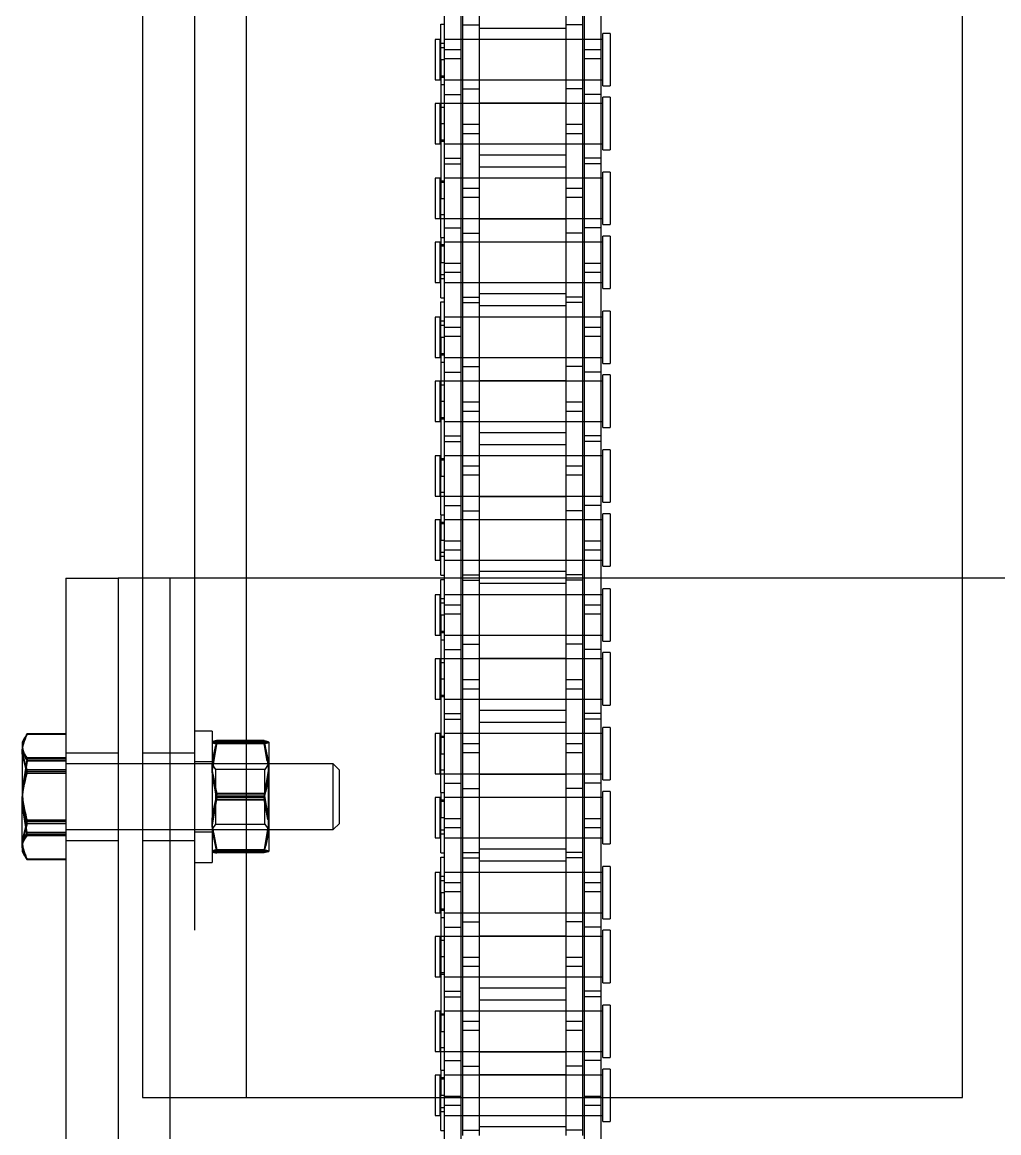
# Model space of a CAD drawing. Header units: metres. Extents: x 0 to 63075, y 0 to 44550.
# Drawn here: x 14089.6 to 14178.9, y 28737.1 to 28838.7 of the extents above; entities that cross this region are included whole.
import ezdxf

# ---------------------------------------------------------------- set-up
doc = ezdxf.new("R2010")
doc.units = ezdxf.units.M
doc.header["$LTSCALE"] = 75
doc.linetypes.add('HIDDEN2', pattern=[4.7625, 3.175, -1.5875])
for name, color, linetype in [('SDM', 7, 'Continuous'), ('SL4', 4, 'Continuous'), ('ST1', 7, 'HIDDEN2')]:
    doc.layers.add(name, color=color, linetype=linetype)

# ---------------------------------------------------------------- blocks, each defined once
blk = doc.blocks.new('A$Ca53c419a')
at = {"layer": 'SL4'}
for p, q in [((2361.48, 502.76), (2361.48, 506.32)), ((2361.49, 502.76), (2361.49, 506.32)), ((2361.52, 502.76), (2361.52, 506.32)), ((2361.85, 506.54), (2361.72, 506.47)), ((2362.24, 506.76), (2361.85, 506.54)), ((2362.59, 506.76), (2362.24, 506.76)), ((2362.59, 506.76), (2366.52, 506.76)), ((2363.67, 506.32), (2366.52, 506.76)), ((2363.67, 502.76), (2363.67, 506.32)), ((2371.17, 506.76), (2366.52, 506.76)), ((2369.38, 506.32), (2371.17, 506.76)), ((2369.38, 502.76), (2369.38, 506.32)), ((2372.24, 506.76), (2371.17, 506.76)), ((2372.62, 506.54), (2372.24, 506.76)), ((2372.95, 506.32), (2372.61, 506.49)), ((2372.95, 502.76), (2372.95, 506.32)), ((2372.99, 502.76), (2372.99, 506.32)), ((2372.99, 502.76), (2372.99, 506.32)), ((2387.24, 502.76), (2287.24, 502.76)), ((2387.24, 502.76), (2387.24, 498)), ((2387.24, 498), (2287.24, 498)), ((2364.24, 498), (2364.24, 495.77)), ((2370.24, 495.77), (2370.24, 498)), ((2387.24, 495.77), (2387.24, 498)), ((3664.71, 495.77), (2339.74, 495.77)), ((2339.74, 495.77), (2339.74, 486.24)), ((2334.74, 493.24), (2339.74, 493.24)), ((2339.74, 486.24), (3664.71, 486.24)), ((2339.74, 486.24), (2339.74, 420.77)), ((2336.7, 468.49), (2336.7, 468.16)), ((2336.7, 468.49), (2339.74, 468.49)), ((2338.08, 469), (2338.08, 468.53)), ((2339.74, 469), (2338.08, 469)), ((2338.08, 468.53), (2339.74, 468.53)), ((2338.45, 468.53), (2338.45, 468.49)), ((2339, 468.16), (2334.74, 468.16)), ((2339, 466.64), (2339, 468.16)), ((2339.74, 468.16), (2339, 468.16)), ((2339, 466.64), (2334.74, 466.64)), ((2339.74, 466.49), (2336.25, 466.49)), ((2338.08, 466.64), (2338.08, 466.49)), ((2339.74, 466.64), (2339, 466.64)), ((2339.74, 464.97), (2336.25, 464.97)), ((2337.04, 457.04), (2337.04, 464.97)), ((2339.74, 457.04), (2336.25, 457.04)), ((2339, 455.36), (2334.74, 455.36)), ((2339.74, 455.52), (2336.25, 455.52)), ((2338.08, 455.52), (2338.08, 455.36)), ((2339, 453.84), (2339, 455.36)), ((2339.74, 455.36), (2339, 455.36)), ((2339, 453.84), (2334.74, 453.84)), ((2337.53, 453.66), (2337.53, 453)), ((2337.53, 453.66), (2339.74, 453.66)), ((2338.08, 453.84), (2338.08, 453.66)), ((2339.74, 453.84), (2339, 453.84)), ((2339.74, 453), (2337.53, 453)), ((2339.74, 420.77), (3664.71, 420.77)), ((2387.24, 281.24), (2387.24, 420.77))]:
    blk.add_line(p, q, dxfattribs=at)
for points, knots in [([(2361.52, 506.32), (2361.6, 506.37), (2361.95, 506.63), (2362.31, 506.71), (2362.59, 506.76)], [0, 0, 0, 0, 0.211001, 1, 1, 1, 1]), ([(2362.59, 506.76), (2362.68, 506.76), (2363.04, 506.74), (2363.39, 506.5), (2363.67, 506.32)], [0, 0, 0, 0, 0.231849, 1, 1, 1, 1]), ([(2366.52, 506.76), (2366.59, 506.76), (2367.56, 506.76), (2368.5, 506.53), (2369.38, 506.32)], [0, 0, 0, 0, 0.070201, 1, 1, 1, 1]), ([(2371.17, 506.76), (2371.21, 506.76), (2371.81, 506.76), (2372.4, 506.53), (2372.95, 506.32)], [0, 0, 0, 0, 0.070201, 1, 1, 1, 1])]:
    blk.add_open_spline(points, degree=3, knots=knots, dxfattribs=at)
at = {"layer": 'ST1'}
for p, q in [((2361.51, 502.76), (2361.51, 506.32)), ((2361.72, 506.47), (2361.7, 506.45)), ((2361.82, 506.5), (2362.64, 506.76)), ((2364.76, 506.32), (2363.12, 506.76)), ((2364.81, 506.32), (2363.15, 506.76)), ((2364.97, 506.32), (2363.24, 506.76)), ((2365.09, 506.32), (2363.31, 506.76)), ((2363.77, 506.32), (2366.64, 506.76)), ((2363.77, 502.76), (2363.77, 506.32)), ((2363.92, 506.32), (2366.79, 506.76)), ((2363.92, 502.76), (2363.92, 506.32)), ((2363.96, 506.32), (2366.84, 506.76)), ((2363.96, 502.76), (2363.96, 506.32)), ((2364.76, 502.76), (2364.76, 506.32)), ((2364.81, 502.76), (2364.81, 506.32)), ((2364.97, 502.76), (2364.97, 506.32)), ((2365.09, 502.76), (2365.09, 506.32)), ((2370.51, 506.32), (2367.63, 506.76)), ((2370.56, 506.32), (2367.68, 506.76)), ((2370.7, 506.32), (2367.84, 506.76)), ((2370.81, 506.32), (2367.95, 506.76)), ((2369.51, 506.32), (2371.24, 506.76)), ((2369.51, 502.76), (2369.51, 506.32)), ((2369.67, 506.32), (2371.33, 506.76)), ((2369.67, 502.76), (2369.67, 506.32)), ((2369.72, 506.32), (2371.36, 506.76)), ((2369.72, 502.76), (2369.72, 506.32)), ((2370.51, 502.76), (2370.51, 506.32)), ((2370.56, 502.76), (2370.56, 506.32)), ((2370.7, 502.76), (2370.7, 506.32)), ((2370.81, 502.76), (2370.81, 506.32)), ((2372.75, 506.47), (2372.62, 506.54)), ((2372.99, 506.32), (2372.73, 506.43)), ((2372.78, 506.45), (2372.75, 506.47)), ((2372.97, 502.76), (2372.97, 506.32)), ((2363.24, 502.76), (2363.24, 498)), ((2364.24, 502.76), (2364.24, 498)), ((2370.24, 498), (2370.24, 502.76)), ((2371.24, 498), (2371.24, 502.76)), ((2363.24, 495.77), (2363.24, 491)), ((2364.24, 495.77), (2364.24, 478.32)), ((2370.24, 478.32), (2370.24, 495.77)), ((2371.24, 491), (2371.24, 495.77)), ((2387.24, 493.24), (2387.24, 495.77)), ((2287.24, 493.24), (2387.24, 493.24)), ((2339.74, 493.24), (2387.24, 493.24)), ((2387.24, 420.77), (2387.24, 493.24)), ((3664.71, 491), (2339.74, 491)), ((2361.24, 491), (2361.24, 489.4)), ((2364.04, 491), (2364.04, 489.4)), ((2370.44, 489.4), (2370.44, 491)), ((2373.24, 489.4), (2373.24, 491)), ((2373.24, 489.4), (2361.24, 489.4)), ((2362.1, 488.96), (2364.52, 489.4)), ((2362.1, 484.65), (2362.1, 488.96)), ((2362.12, 488.96), (2363.73, 489.25)), ((2362.12, 484.65), (2362.12, 488.96)), ((2362.2, 484.65), (2362.2, 488.96)), ((2362.21, 484.65), (2362.21, 488.96)), ((2362.24, 489.4), (2362.24, 489.4)), ((2362.27, 488.96), (2364.79, 489.4)), ((2362.27, 484.65), (2362.27, 488.96)), ((2362.27, 484.65), (2362.27, 488.96)), ((2363.97, 489.26), (2362.36, 488.96)), ((2362.36, 484.65), (2362.36, 488.96)), ((2362.39, 484.65), (2362.39, 488.96)), ((2364.24, 489.4), (2364.74, 489.05)), ((2367.16, 488.96), (2364.68, 489.4)), ((2364.74, 489.05), (2369.74, 489.05)), ((2364.74, 489.05), (2364.74, 484.58)), ((2367.3, 488.96), (2364.78, 489.4)), ((2367.53, 488.96), (2364.96, 489.4)), ((2365.15, 489.32), (2367, 488.96)), ((2367.48, 488.96), (2365.41, 489.32)), ((2366.94, 488.96), (2369.51, 489.4)), ((2366.94, 484.65), (2366.94, 488.96)), ((2367, 488.96), (2369.06, 489.32)), ((2367, 484.65), (2367, 488.96)), ((2367.16, 484.65), (2367.16, 488.96)), ((2367.18, 484.65), (2367.18, 488.96)), ((2367.3, 484.65), (2367.3, 488.96)), ((2367.31, 488.96), (2369.79, 489.4)), ((2367.31, 484.65), (2367.31, 488.96)), ((2369.33, 489.32), (2367.48, 488.96)), ((2367.48, 484.65), (2367.48, 488.96)), ((2367.53, 484.65), (2367.53, 488.96)), ((2372.2, 488.96), (2369.68, 489.4)), ((2369.74, 489.05), (2370.24, 489.4)), ((2369.74, 484.58), (2369.74, 489.05)), ((2372.27, 488.96), (2369.78, 489.4)), ((2372.38, 488.96), (2369.96, 489.4)), ((2370.51, 489.26), (2372.11, 488.96)), ((2372.35, 488.96), (2370.75, 489.25)), ((2372.08, 484.65), (2372.08, 488.96)), ((2372.11, 484.65), (2372.11, 488.96)), ((2372.2, 484.65), (2372.2, 488.96)), ((2372.21, 484.65), (2372.21, 488.96)), ((2372.24, 489.4), (2372.24, 489.4)), ((2372.24, 489.4), (2372.24, 489.4)), ((2372.24, 489.4), (2372.24, 489.4)), ((2372.27, 484.65), (2372.27, 488.96)), ((2372.27, 484.65), (2372.27, 488.96)), ((2372.35, 484.65), (2372.35, 488.96)), ((2372.38, 484.65), (2372.38, 488.96)), ((2339.74, 486.24), (3664.71, 486.24)), ((2362.2, 484.24), (2362.1, 484.65)), ((2362.1, 484.65), (2364.52, 484.2)), ((2362.21, 484.24), (2362.12, 484.65)), ((2362.12, 484.65), (2363.73, 484.36)), ((2362.27, 484.65), (2364.79, 484.2)), ((2363.97, 484.35), (2362.36, 484.65)), ((2367.16, 484.65), (2364.68, 484.2)), ((2367.3, 484.65), (2364.78, 484.2)), ((2367.53, 484.65), (2364.96, 484.2)), ((2365.15, 484.29), (2367, 484.65)), ((2367.48, 484.65), (2365.41, 484.29)), ((2366.94, 484.65), (2369.51, 484.2)), ((2367, 484.65), (2369.06, 484.29)), ((2367.31, 484.65), (2369.79, 484.2)), ((2369.33, 484.29), (2367.48, 484.65)), ((2372.2, 484.65), (2369.68, 484.2)), ((2372.27, 484.65), (2369.78, 484.2)), ((2372.38, 484.65), (2369.96, 484.2)), ((2370.51, 484.35), (2372.11, 484.65)), ((2372.35, 484.65), (2370.75, 484.36)), ((2362.24, 484.2), (2362.23, 484.21)), ((2362.24, 484.2), (2362.23, 484.21)), ((2362.23, 484.21), (2362.23, 484.21)), ((2362.23, 484.21), (2362.24, 484.2)), ((2364.68, 484.2), (2362.24, 484.2)), ((2362.24, 484.2), (2362.24, 484.2)), ((2364.74, 484.58), (2364.24, 484.23)), ((2364.24, 484.23), (2370.24, 484.23)), ((2364.24, 484.23), (2364.24, 484.2)), ((2369.68, 484.2), (2364.68, 484.2)), ((2364.74, 484.58), (2369.74, 484.58)), ((2372.24, 484.2), (2369.68, 484.2)), ((2370.24, 484.23), (2369.74, 484.58)), ((2370.24, 484.2), (2370.24, 484.23)), ((2372.23, 484.2), (2372.24, 484.2)), ((2372.24, 484.21), (2372.24, 484.21)), ((2372.24, 484.2), (2372.24, 484.21)), ((2372.24, 484.2), (2372.24, 484.2)), ((2364.24, 478.32), (2364.45, 478.32)), ((2364.24, 478.32), (2364.79, 477.76)), ((2364.45, 478.32), (2370.24, 478.32)), ((2364.79, 477.76), (2369.68, 477.76)), ((2369.68, 477.76), (2370.24, 478.32)), ((2338.45, 468.49), (2338.45, 468.16)), ((2338.82, 468.49), (2338.82, 468.16)), ((2341.77, 469), (2339.74, 469)), ((2339.74, 468.53), (2341.77, 468.53)), ((2339.74, 468.49), (2339.93, 468.49)), ((2339.93, 468.49), (2339.93, 468.16)), ((2342.22, 468.49), (2339.93, 468.49)), ((2341.4, 468.16), (2341.4, 468.53)), ((2341.55, 468.49), (2341.55, 468.16)), ((2341.77, 468.53), (2341.77, 469)), ((2342.22, 468.49), (2345.78, 468.49)), ((2342.22, 468.49), (2342.22, 468.16)), ((2347.62, 469), (2343.93, 469)), ((2343.93, 469), (2343.93, 468.53)), ((2343.93, 468.53), (2347.62, 468.53)), ((2343.93, 468.49), (2343.93, 466.64)), ((2344.3, 468.53), (2344.3, 468.16)), ((2345.78, 468.49), (2345.78, 468.16)), ((2358.48, 468.49), (2345.78, 468.49)), ((2347.25, 468.16), (2347.25, 468.53)), ((2347.39, 468.49), (2347.39, 468.16)), ((2347.62, 468.53), (2347.62, 469)), ((2354.47, 469), (2350.78, 469)), ((2350.78, 469), (2350.78, 468.53)), ((2350.78, 468.53), (2354.47, 468.53)), ((2351.01, 468.49), (2351.01, 468.16)), ((2351.15, 468.53), (2351.15, 468.16)), ((2352.63, 468.49), (2352.63, 468.16)), ((2354.1, 468.16), (2354.1, 468.53)), ((2354.47, 468.53), (2354.47, 469)), ((2354.47, 466.64), (2354.47, 468.49)), ((2356.18, 468.16), (2356.18, 468.49)), ((2360.32, 469), (2356.63, 469)), ((2356.63, 469), (2356.63, 468.53)), ((2356.63, 468.53), (2360.32, 468.53)), ((2356.86, 468.49), (2356.86, 468.16)), ((2357, 468.53), (2357, 468.16)), ((2358.48, 468.49), (2358.48, 468.16)), ((2358.48, 468.49), (2361.71, 468.49)), ((2359.58, 468.49), (2359.58, 468.16)), ((2359.95, 468.16), (2359.95, 468.53)), ((2360.32, 468.53), (2360.32, 469)), ((2361.71, 468.49), (2361.71, 468.16)), ((2362.1, 468.49), (2362.1, 468.16)), ((2362.1, 468.49), (2365.33, 468.49)), ((2367.17, 469), (2363.48, 469)), ((2363.48, 469), (2363.48, 468.53)), ((2363.48, 468.53), (2367.17, 468.53)), ((2363.85, 468.53), (2363.85, 468.16)), ((2364.22, 468.49), (2364.22, 468.16)), ((2365.33, 468.49), (2365.33, 468.16)), ((2367.62, 468.49), (2365.33, 468.49)), ((2366.8, 468.16), (2366.8, 468.53)), ((2366.95, 468.49), (2366.95, 468.16)), ((2367.17, 468.53), (2367.17, 469)), ((2367.62, 468.49), (2371.18, 468.49)), ((2367.62, 468.49), (2367.62, 468.16)), ((2373.02, 469), (2369.33, 469)), ((2369.33, 469), (2369.33, 468.53)), ((2369.33, 468.53), (2373.02, 468.53)), ((2369.33, 468.49), (2369.33, 466.64)), ((2369.7, 468.53), (2369.7, 468.16)), ((2371.18, 468.49), (2371.18, 468.16)), ((2383.88, 468.49), (2371.18, 468.49)), ((2372.65, 468.16), (2372.65, 468.53)), ((2372.79, 468.49), (2372.79, 468.16)), ((2373.02, 468.53), (2373.02, 469)), ((2379.87, 469), (2376.18, 469)), ((2376.18, 469), (2376.18, 468.53)), ((2376.18, 468.53), (2379.87, 468.53)), ((2376.41, 468.49), (2376.41, 468.16)), ((2376.55, 468.53), (2376.55, 468.16)), ((2378.03, 468.49), (2378.03, 468.16)), ((2379.5, 468.16), (2379.5, 468.53)), ((2379.87, 468.53), (2379.87, 469)), ((2379.87, 466.64), (2379.87, 468.49)), ((2381.58, 468.16), (2381.58, 468.49)), ((2385.72, 469), (2382.03, 469)), ((2382.03, 469), (2382.03, 468.53)), ((2382.03, 468.53), (2385.72, 468.53)), ((2382.26, 468.49), (2382.26, 468.16)), ((2382.4, 468.53), (2382.4, 468.16)), ((2383.88, 468.49), (2383.88, 468.16)), ((2383.88, 468.49), (2387.11, 468.49)), ((2384.98, 468.49), (2384.98, 468.16)), ((2385.35, 468.16), (2385.35, 468.53)), ((2385.72, 468.53), (2385.72, 469)), ((2387.11, 468.49), (2387.11, 468.16)), ((2387.5, 468.49), (2387.5, 468.16)), ((2387.5, 468.49), (2390.73, 468.49)), ((2392.57, 469), (2388.88, 469)), ((2388.88, 469), (2388.88, 468.53)), ((2388.88, 468.53), (2392.57, 468.53)), ((2389.25, 468.53), (2389.25, 468.16)), ((2389.62, 468.49), (2389.62, 468.16)), ((2390.73, 468.49), (2390.73, 468.16)), ((2393.02, 468.49), (2390.73, 468.49)), ((2392.2, 468.16), (2392.2, 468.53)), ((2392.35, 468.49), (2392.35, 468.16)), ((2392.57, 468.53), (2392.57, 469)), ((2393.02, 468.49), (2396.58, 468.49)), ((2393.02, 468.49), (2393.02, 468.16)), ((2398.42, 469), (2394.73, 469)), ((2394.73, 469), (2394.73, 468.53)), ((2394.73, 468.53), (2398.42, 468.53)), ((2394.73, 468.49), (2394.73, 466.64)), ((2395.1, 468.53), (2395.1, 468.16)), ((2396.58, 468.49), (2396.58, 468.16)), ((2409.28, 468.49), (2396.58, 468.49)), ((2398.05, 468.16), (2398.05, 468.53)), ((2398.19, 468.49), (2398.19, 468.16)), ((2398.42, 468.53), (2398.42, 469)), ((2405.27, 469), (2401.58, 469)), ((2401.58, 469), (2401.58, 468.53)), ((2401.58, 468.53), (2405.27, 468.53)), ((2401.81, 468.49), (2401.81, 468.16)), ((2401.95, 468.53), (2401.95, 468.16)), ((2403.43, 468.49), (2403.43, 468.16)), ((2404.9, 468.16), (2404.9, 468.53)), ((2405.27, 468.53), (2405.27, 469)), ((2405.27, 466.64), (2405.27, 468.49)), ((2406.98, 468.16), (2406.98, 468.49)), ((2411.12, 469), (2407.43, 469)), ((2407.43, 469), (2407.43, 468.53)), ((2407.43, 468.53), (2411.12, 468.53)), ((2407.66, 468.49), (2407.66, 468.16)), ((2407.8, 468.53), (2407.8, 468.16)), ((2409.28, 468.49), (2409.28, 468.16)), ((2409.28, 468.49), (2412.51, 468.49)), ((2410.38, 468.49), (2410.38, 468.16)), ((2410.75, 468.16), (2410.75, 468.53)), ((2411.12, 468.53), (2411.12, 469)), ((2412.51, 468.49), (2412.51, 468.16)), ((2412.9, 468.49), (2412.9, 468.16)), ((2412.9, 468.49), (2416.13, 468.49)), ((2417.97, 469), (2414.28, 469)), ((2414.28, 469), (2414.28, 468.53)), ((2414.28, 468.53), (2417.97, 468.53)), ((2414.65, 468.53), (2414.65, 468.16)), ((2415.02, 468.49), (2415.02, 468.16)), ((2416.13, 468.49), (2416.13, 468.16)), ((2418.42, 468.49), (2416.13, 468.49)), ((2417.6, 468.16), (2417.6, 468.53)), ((2417.75, 468.49), (2417.75, 468.16)), ((2417.97, 468.53), (2417.97, 469)), ((2418.42, 468.49), (2421.98, 468.49)), ((2418.42, 468.49), (2418.42, 468.16)), ((2423.82, 469), (2420.13, 469)), ((2420.13, 469), (2420.13, 468.53)), ((2420.13, 468.53), (2423.82, 468.53)), ((2420.13, 468.49), (2420.13, 466.64)), ((2420.5, 468.53), (2420.5, 468.16)), ((2421.98, 468.49), (2421.98, 468.16)), ((2434.68, 468.49), (2421.98, 468.49)), ((2423.45, 468.16), (2423.45, 468.53)), ((2423.59, 468.49), (2423.59, 468.16)), ((2423.82, 468.53), (2423.82, 469)), ((2430.67, 469), (2426.98, 469)), ((2426.98, 469), (2426.98, 468.53)), ((2426.98, 468.53), (2430.67, 468.53)), ((2427.21, 468.49), (2427.21, 468.16)), ((2427.35, 468.53), (2427.35, 468.16)), ((2428.83, 468.49), (2428.83, 468.16)), ((2430.3, 468.16), (2430.3, 468.53)), ((2430.67, 468.53), (2430.67, 469)), ((2430.67, 466.64), (2430.67, 468.49)), ((2432.38, 468.16), (2432.38, 468.49)), ((2436.52, 469), (2432.83, 469)), ((2432.83, 469), (2432.83, 468.53)), ((2432.83, 468.53), (2436.52, 468.53)), ((2433.06, 468.49), (2433.06, 468.16)), ((2433.2, 468.53), (2433.2, 468.16)), ((2434.68, 468.49), (2434.68, 468.16)), ((2434.68, 468.49), (2437.91, 468.49)), ((2435.78, 468.49), (2435.78, 468.16)), ((2436.15, 468.16), (2436.15, 468.53)), ((2436.52, 468.53), (2436.52, 469)), ((2437.91, 468.49), (2437.91, 468.16)), ((2338.08, 468.16), (2338.08, 466.64)), ((2338.08, 468.16), (2338.08, 466.64)), ((2339.93, 468.16), (2339.74, 468.16)), ((2348.95, 468.16), (2339.86, 468.16)), ((2339.86, 468.16), (2339.86, 466.64)), ((2341.77, 466.64), (2341.77, 468.16)), ((2341.77, 453.66), (2341.77, 468.16)), ((2343.1, 468.16), (2343.1, 466.64)), ((2343.93, 468.16), (2343.93, 453.66)), ((2347.62, 466.64), (2347.62, 468.16)), ((2347.62, 453.66), (2347.62, 468.16)), ((2348.95, 468.16), (2348.95, 466.64)), ((2355.3, 468.16), (2348.95, 468.16)), ((2349.45, 468.16), (2349.45, 466.64)), ((2350.78, 468.16), (2350.78, 466.64)), ((2350.78, 468.16), (2350.78, 453.66)), ((2354.47, 453.66), (2354.47, 468.16)), ((2355.3, 468.16), (2355.3, 466.64)), ((2364.4, 468.16), (2355.3, 468.16)), ((2356.63, 468.16), (2356.63, 466.64)), ((2356.63, 468.16), (2356.63, 453.66)), ((2358.55, 466.64), (2358.55, 468.16)), ((2359.41, 468.16), (2359.41, 466.64)), ((2360.32, 466.64), (2360.32, 468.16)), ((2360.32, 453.66), (2360.32, 468.16)), ((2363.48, 468.16), (2363.48, 466.64)), ((2363.48, 468.16), (2363.48, 453.66)), ((2365.26, 468.16), (2364.4, 468.16)), ((2364.4, 466.64), (2364.4, 468.16)), ((2374.35, 468.16), (2365.26, 468.16)), ((2365.26, 468.16), (2365.26, 466.64)), ((2367.17, 466.64), (2367.17, 468.16)), ((2367.17, 453.66), (2367.17, 468.16)), ((2368.5, 468.16), (2368.5, 466.64)), ((2369.33, 468.16), (2369.33, 453.66)), ((2373.02, 466.64), (2373.02, 468.16)), ((2373.02, 453.66), (2373.02, 468.16)), ((2374.35, 468.16), (2374.35, 466.64)), ((2380.7, 468.16), (2374.35, 468.16)), ((2374.85, 468.16), (2374.85, 466.64)), ((2376.18, 468.16), (2376.18, 466.64)), ((2376.18, 468.16), (2376.18, 453.66)), ((2379.87, 453.66), (2379.87, 468.16)), ((2380.7, 468.16), (2380.7, 466.64)), ((2389.8, 468.16), (2380.7, 468.16)), ((2382.03, 468.16), (2382.03, 466.64)), ((2382.03, 468.16), (2382.03, 453.66)), ((2383.95, 466.64), (2383.95, 468.16)), ((2384.81, 468.16), (2384.81, 466.64)), ((2385.72, 466.64), (2385.72, 468.16)), ((2385.72, 453.66), (2385.72, 468.16)), ((2388.88, 468.16), (2388.88, 466.64)), ((2388.88, 468.16), (2388.88, 453.66)), ((2390.66, 468.16), (2389.8, 468.16)), ((2389.8, 466.64), (2389.8, 468.16)), ((2399.75, 468.16), (2390.66, 468.16)), ((2390.66, 468.16), (2390.66, 466.64)), ((2392.57, 466.64), (2392.57, 468.16)), ((2392.57, 453.66), (2392.57, 468.16)), ((2393.9, 468.16), (2393.9, 466.64)), ((2394.73, 468.16), (2394.73, 453.66)), ((2398.42, 466.64), (2398.42, 468.16)), ((2398.42, 453.66), (2398.42, 468.16)), ((2399.75, 468.16), (2399.75, 466.64)), ((2406.1, 468.16), (2399.75, 468.16)), ((2400.25, 468.16), (2400.25, 466.64)), ((2401.58, 468.16), (2401.58, 466.64)), ((2401.58, 468.16), (2401.58, 453.66)), ((2405.27, 453.66), (2405.27, 468.16)), ((2406.1, 468.16), (2406.1, 466.64)), ((2415.2, 468.16), (2406.1, 468.16)), ((2407.43, 468.16), (2407.43, 466.64)), ((2407.43, 468.16), (2407.43, 453.66)), ((2409.35, 466.64), (2409.35, 468.16)), ((2410.21, 468.16), (2410.21, 466.64)), ((2411.12, 466.64), (2411.12, 468.16)), ((2411.12, 453.66), (2411.12, 468.16)), ((2414.28, 468.16), (2414.28, 466.64)), ((2414.28, 468.16), (2414.28, 453.66)), ((2416.06, 468.16), (2415.2, 468.16)), ((2415.2, 466.64), (2415.2, 468.16)), ((2425.15, 468.16), (2416.06, 468.16)), ((2416.06, 468.16), (2416.06, 466.64)), ((2417.97, 466.64), (2417.97, 468.16)), ((2417.97, 453.66), (2417.97, 468.16)), ((2419.3, 468.16), (2419.3, 466.64)), ((2420.13, 468.16), (2420.13, 453.66)), ((2423.82, 466.64), (2423.82, 468.16)), ((2423.82, 453.66), (2423.82, 468.16)), ((2425.15, 468.16), (2425.15, 466.64)), ((2431.5, 468.16), (2425.15, 468.16)), ((2425.65, 468.16), (2425.65, 466.64)), ((2426.98, 468.16), (2426.98, 466.64)), ((2426.98, 468.16), (2426.98, 453.66)), ((2430.67, 453.66), (2430.67, 468.16)), ((2431.5, 468.16), (2431.5, 466.64)), ((2440.6, 468.16), (2431.5, 468.16)), ((2432.83, 468.16), (2432.83, 466.64)), ((2432.83, 468.16), (2432.83, 453.66)), ((2434.75, 466.64), (2434.75, 468.16)), ((2435.61, 468.16), (2435.61, 466.64)), ((2436.52, 466.64), (2436.52, 468.16)), ((2436.52, 453.66), (2436.52, 468.16)), ((2336.75, 466.49), (2336.75, 464.97)), ((2338.08, 466.49), (2338.08, 455.52)), ((2338.08, 466.49), (2338.08, 464.97)), ((2339.86, 466.64), (2339.74, 466.64)), ((2342.6, 466.49), (2339.74, 466.49)), ((2348.95, 466.64), (2339.86, 466.64)), ((2341.77, 464.97), (2341.77, 466.49)), ((2342.6, 466.49), (2342.6, 464.97)), ((2351.7, 466.49), (2342.6, 466.49)), ((2343.93, 466.49), (2343.93, 464.97)), ((2345.85, 464.97), (2345.85, 466.49)), ((2346.71, 466.49), (2346.71, 464.97)), ((2347.62, 464.97), (2347.62, 466.49)), ((2355.3, 466.64), (2348.95, 466.64)), ((2350.78, 466.49), (2350.78, 464.97)), ((2352.56, 466.49), (2351.7, 466.49)), ((2351.7, 464.97), (2351.7, 466.49)), ((2361.65, 466.49), (2352.56, 466.49)), ((2352.56, 466.49), (2352.56, 464.97)), ((2354.47, 464.97), (2354.47, 466.49)), ((2364.4, 466.64), (2355.3, 466.64)), ((2355.8, 466.49), (2355.8, 464.97)), ((2356.63, 466.49), (2356.63, 464.97)), ((2360.32, 464.97), (2360.32, 466.49)), ((2361.65, 466.49), (2361.65, 464.97)), ((2368, 466.49), (2361.65, 466.49)), ((2362.15, 466.49), (2362.15, 464.97)), ((2363.48, 466.49), (2363.48, 464.97)), ((2365.26, 466.64), (2364.4, 466.64)), ((2374.35, 466.64), (2365.26, 466.64)), ((2367.17, 464.97), (2367.17, 466.49)), ((2368, 466.49), (2368, 464.97)), ((2377.1, 466.49), (2368, 466.49)), ((2369.33, 466.49), (2369.33, 464.97)), ((2371.25, 464.97), (2371.25, 466.49)), ((2372.11, 466.49), (2372.11, 464.97)), ((2373.02, 464.97), (2373.02, 466.49)), ((2380.7, 466.64), (2374.35, 466.64)), ((2376.18, 466.49), (2376.18, 464.97)), ((2377.96, 466.49), (2377.1, 466.49)), ((2377.1, 464.97), (2377.1, 466.49)), ((2387.05, 466.49), (2377.96, 466.49)), ((2377.96, 466.49), (2377.96, 464.97)), ((2379.87, 464.97), (2379.87, 466.49)), ((2389.8, 466.64), (2380.7, 466.64)), ((2381.2, 466.49), (2381.2, 464.97)), ((2382.03, 466.49), (2382.03, 464.97)), ((2385.72, 464.97), (2385.72, 466.49)), ((2387.05, 466.49), (2387.05, 464.97)), ((2393.4, 466.49), (2387.05, 466.49)), ((2387.55, 466.49), (2387.55, 464.97)), ((2388.88, 466.49), (2388.88, 464.97)), ((2390.66, 466.64), (2389.8, 466.64)), ((2399.75, 466.64), (2390.66, 466.64)), ((2392.57, 464.97), (2392.57, 466.49)), ((2393.4, 466.49), (2393.4, 464.97)), ((2402.5, 466.49), (2393.4, 466.49)), ((2394.73, 466.49), (2394.73, 464.97)), ((2396.65, 464.97), (2396.65, 466.49)), ((2397.51, 466.49), (2397.51, 464.97)), ((2398.42, 464.97), (2398.42, 466.49)), ((2406.1, 466.64), (2399.75, 466.64)), ((2401.58, 466.49), (2401.58, 464.97)), ((2403.36, 466.49), (2402.5, 466.49)), ((2402.5, 464.97), (2402.5, 466.49)), ((2412.45, 466.49), (2403.36, 466.49)), ((2403.36, 466.49), (2403.36, 464.97)), ((2405.27, 464.97), (2405.27, 466.49)), ((2415.2, 466.64), (2406.1, 466.64)), ((2406.6, 466.49), (2406.6, 464.97)), ((2407.43, 466.49), (2407.43, 464.97)), ((2411.12, 464.97), (2411.12, 466.49)), ((2412.45, 466.49), (2412.45, 464.97)), ((2418.8, 466.49), (2412.45, 466.49)), ((2412.95, 466.49), (2412.95, 464.97)), ((2414.28, 466.49), (2414.28, 464.97)), ((2416.06, 466.64), (2415.2, 466.64)), ((2425.15, 466.64), (2416.06, 466.64)), ((2417.97, 464.97), (2417.97, 466.49)), ((2418.8, 466.49), (2418.8, 464.97)), ((2427.9, 466.49), (2418.8, 466.49)), ((2420.13, 466.49), (2420.13, 464.97)), ((2422.05, 464.97), (2422.05, 466.49)), ((2422.91, 466.49), (2422.91, 464.97)), ((2423.82, 464.97), (2423.82, 466.49)), ((2431.5, 466.64), (2425.15, 466.64)), ((2426.98, 466.49), (2426.98, 464.97)), ((2428.76, 466.49), (2427.9, 466.49)), ((2427.9, 464.97), (2427.9, 466.49)), ((2437.85, 466.49), (2428.76, 466.49)), ((2428.76, 466.49), (2428.76, 464.97)), ((2430.67, 464.97), (2430.67, 466.49)), ((2440.6, 466.64), (2431.5, 466.64)), ((2432, 466.49), (2432, 464.97)), ((2432.83, 466.49), (2432.83, 464.97)), ((2436.52, 464.97), (2436.52, 466.49)), ((2437.85, 466.49), (2437.85, 464.97)), ((2444.2, 466.49), (2437.85, 466.49)), ((2338.08, 464.97), (2338.08, 457.04)), ((2342.6, 464.97), (2339.74, 464.97)), ((2341.77, 457.04), (2341.77, 464.97)), ((2341.82, 464.97), (2341.82, 457.04)), ((2351.7, 464.97), (2342.6, 464.97)), ((2343.89, 457.04), (2343.89, 464.97)), ((2343.93, 464.97), (2343.93, 457.04)), ((2347.62, 457.04), (2347.62, 464.97)), ((2348.67, 464.97), (2348.67, 457.04)), ((2349.74, 457.04), (2349.74, 464.97)), ((2350.78, 464.97), (2350.78, 457.04)), ((2352.56, 464.97), (2351.7, 464.97)), ((2361.65, 464.97), (2352.56, 464.97)), ((2354.47, 457.04), (2354.47, 464.97)), ((2354.52, 464.97), (2354.52, 457.04)), ((2356.59, 457.04), (2356.59, 464.97)), ((2356.63, 464.97), (2356.63, 457.04)), ((2360.32, 457.04), (2360.32, 464.97)), ((2361.37, 464.97), (2361.37, 457.04)), ((2368, 464.97), (2361.65, 464.97)), ((2362.44, 457.04), (2362.44, 464.97)), ((2363.48, 464.97), (2363.48, 457.04)), ((2367.17, 457.04), (2367.17, 464.97)), ((2367.22, 464.97), (2367.22, 457.04)), ((2377.1, 464.97), (2368, 464.97)), ((2369.29, 457.04), (2369.29, 464.97)), ((2369.33, 464.97), (2369.33, 457.04)), ((2373.02, 457.04), (2373.02, 464.97)), ((2374.07, 464.97), (2374.07, 457.04)), ((2375.14, 457.04), (2375.14, 464.97)), ((2376.18, 464.97), (2376.18, 457.04)), ((2377.96, 464.97), (2377.1, 464.97)), ((2387.05, 464.97), (2377.96, 464.97)), ((2379.87, 457.04), (2379.87, 464.97)), ((2379.92, 464.97), (2379.92, 457.04)), ((2381.99, 457.04), (2381.99, 464.97)), ((2382.03, 464.97), (2382.03, 457.04)), ((2385.72, 457.04), (2385.72, 464.97)), ((2386.77, 464.97), (2386.77, 457.04)), ((2393.4, 464.97), (2387.05, 464.97)), ((2387.84, 457.04), (2387.84, 464.97)), ((2388.88, 464.97), (2388.88, 457.04)), ((2392.57, 457.04), (2392.57, 464.97)), ((2392.62, 464.97), (2392.62, 457.04)), ((2402.5, 464.97), (2393.4, 464.97)), ((2394.69, 457.04), (2394.69, 464.97)), ((2394.73, 464.97), (2394.73, 457.04)), ((2398.42, 457.04), (2398.42, 464.97)), ((2399.47, 464.97), (2399.47, 457.04)), ((2400.54, 457.04), (2400.54, 464.97)), ((2401.58, 464.97), (2401.58, 457.04)), ((2403.36, 464.97), (2402.5, 464.97)), ((2412.45, 464.97), (2403.36, 464.97)), ((2405.27, 457.04), (2405.27, 464.97)), ((2405.32, 464.97), (2405.32, 457.04)), ((2407.39, 457.04), (2407.39, 464.97)), ((2407.43, 464.97), (2407.43, 457.04)), ((2411.12, 457.04), (2411.12, 464.97)), ((2412.17, 464.97), (2412.17, 457.04)), ((2418.8, 464.97), (2412.45, 464.97)), ((2413.24, 457.04), (2413.24, 464.97)), ((2414.28, 464.97), (2414.28, 457.04)), ((2417.97, 457.04), (2417.97, 464.97)), ((2418.02, 464.97), (2418.02, 457.04)), ((2427.9, 464.97), (2418.8, 464.97)), ((2420.09, 457.04), (2420.09, 464.97)), ((2420.13, 464.97), (2420.13, 457.04)), ((2423.82, 457.04), (2423.82, 464.97)), ((2424.87, 464.97), (2424.87, 457.04)), ((2425.94, 457.04), (2425.94, 464.97)), ((2426.98, 464.97), (2426.98, 457.04)), ((2428.76, 464.97), (2427.9, 464.97)), ((2437.85, 464.97), (2428.76, 464.97)), ((2430.67, 457.04), (2430.67, 464.97)), ((2430.72, 464.97), (2430.72, 457.04)), ((2432.79, 457.04), (2432.79, 464.97)), ((2432.83, 464.97), (2432.83, 457.04)), ((2436.52, 457.04), (2436.52, 464.97)), ((2437.57, 464.97), (2437.57, 457.04)), ((2444.2, 464.97), (2437.85, 464.97)), ((2336.75, 455.52), (2336.75, 457.04)), ((2338.08, 457.04), (2338.08, 455.52)), ((2342.6, 457.04), (2339.74, 457.04)), ((2341.77, 455.52), (2341.77, 457.04)), ((2342.6, 455.52), (2342.6, 457.04)), ((2351.7, 457.04), (2342.6, 457.04)), ((2343.93, 457.04), (2343.93, 455.52)), ((2345.85, 455.52), (2345.85, 457.04)), ((2346.71, 457.04), (2346.71, 455.52)), ((2347.62, 455.52), (2347.62, 457.04)), ((2350.78, 457.04), (2350.78, 455.52)), ((2352.56, 457.04), (2351.7, 457.04)), ((2351.7, 455.52), (2351.7, 457.04)), ((2361.65, 457.04), (2352.56, 457.04)), ((2352.56, 457.04), (2352.56, 455.52)), ((2354.47, 455.52), (2354.47, 457.04)), ((2355.8, 455.52), (2355.8, 457.04)), ((2356.63, 457.04), (2356.63, 455.52)), ((2360.32, 455.52), (2360.32, 457.04)), ((2361.65, 455.52), (2361.65, 457.04)), ((2368, 457.04), (2361.65, 457.04)), ((2362.15, 455.52), (2362.15, 457.04)), ((2363.48, 457.04), (2363.48, 455.52)), ((2367.17, 455.52), (2367.17, 457.04)), ((2368, 455.52), (2368, 457.04)), ((2377.1, 457.04), (2368, 457.04)), ((2369.33, 457.04), (2369.33, 455.52)), ((2371.25, 455.52), (2371.25, 457.04)), ((2372.11, 457.04), (2372.11, 455.52)), ((2373.02, 455.52), (2373.02, 457.04)), ((2376.18, 457.04), (2376.18, 455.52)), ((2377.96, 457.04), (2377.1, 457.04)), ((2377.1, 455.52), (2377.1, 457.04)), ((2387.05, 457.04), (2377.96, 457.04)), ((2377.96, 457.04), (2377.96, 455.52)), ((2379.87, 455.52), (2379.87, 457.04)), ((2381.2, 455.52), (2381.2, 457.04)), ((2382.03, 457.04), (2382.03, 455.52)), ((2385.72, 455.52), (2385.72, 457.04)), ((2387.05, 455.52), (2387.05, 457.04)), ((2393.4, 457.04), (2387.05, 457.04)), ((2387.55, 455.52), (2387.55, 457.04)), ((2388.88, 457.04), (2388.88, 455.52)), ((2392.57, 455.52), (2392.57, 457.04)), ((2393.4, 455.52), (2393.4, 457.04)), ((2402.5, 457.04), (2393.4, 457.04)), ((2394.73, 457.04), (2394.73, 455.52)), ((2396.65, 455.52), (2396.65, 457.04)), ((2397.51, 457.04), (2397.51, 455.52)), ((2398.42, 455.52), (2398.42, 457.04)), ((2401.58, 457.04), (2401.58, 455.52)), ((2403.36, 457.04), (2402.5, 457.04)), ((2402.5, 455.52), (2402.5, 457.04)), ((2412.45, 457.04), (2403.36, 457.04)), ((2403.36, 457.04), (2403.36, 455.52)), ((2405.27, 455.52), (2405.27, 457.04)), ((2406.6, 455.52), (2406.6, 457.04)), ((2407.43, 457.04), (2407.43, 455.52)), ((2411.12, 455.52), (2411.12, 457.04)), ((2412.45, 455.52), (2412.45, 457.04)), ((2418.8, 457.04), (2412.45, 457.04)), ((2412.95, 455.52), (2412.95, 457.04)), ((2414.28, 457.04), (2414.28, 455.52)), ((2417.97, 455.52), (2417.97, 457.04)), ((2418.8, 455.52), (2418.8, 457.04)), ((2427.9, 457.04), (2418.8, 457.04)), ((2420.13, 457.04), (2420.13, 455.52)), ((2422.05, 455.52), (2422.05, 457.04)), ((2422.91, 457.04), (2422.91, 455.52)), ((2423.82, 455.52), (2423.82, 457.04)), ((2426.98, 457.04), (2426.98, 455.52)), ((2428.76, 457.04), (2427.9, 457.04)), ((2427.9, 455.52), (2427.9, 457.04)), ((2437.85, 457.04), (2428.76, 457.04)), ((2428.76, 457.04), (2428.76, 455.52)), ((2430.67, 455.52), (2430.67, 457.04)), ((2432, 455.52), (2432, 457.04)), ((2432.83, 457.04), (2432.83, 455.52)), ((2436.52, 455.52), (2436.52, 457.04)), ((2437.85, 455.52), (2437.85, 457.04)), ((2444.2, 457.04), (2437.85, 457.04)), ((2338.08, 455.36), (2338.08, 453.84)), ((2338.08, 455.36), (2338.08, 453.84)), ((2342.6, 455.52), (2339.74, 455.52)), ((2339.86, 455.36), (2339.74, 455.36)), ((2348.95, 455.36), (2339.86, 455.36)), ((2339.86, 455.36), (2339.86, 453.84)), ((2341.77, 453.84), (2341.77, 455.36)), ((2351.7, 455.52), (2342.6, 455.52)), ((2343.1, 453.84), (2343.1, 455.36)), ((2343.93, 455.36), (2343.93, 453.84)), ((2347.62, 453.84), (2347.62, 455.36)), ((2348.95, 453.84), (2348.95, 455.36)), ((2355.3, 455.36), (2348.95, 455.36)), ((2349.45, 453.84), (2349.45, 455.36)), ((2350.78, 455.36), (2350.78, 453.84)), ((2352.56, 455.52), (2351.7, 455.52)), ((2361.65, 455.52), (2352.56, 455.52)), ((2354.47, 453.84), (2354.47, 455.36)), ((2355.3, 453.84), (2355.3, 455.36)), ((2364.4, 455.36), (2355.3, 455.36)), ((2356.63, 455.36), (2356.63, 453.84)), ((2358.55, 453.84), (2358.55, 455.36)), ((2359.41, 455.36), (2359.41, 453.84)), ((2360.32, 453.84), (2360.32, 455.36)), ((2368, 455.52), (2361.65, 455.52)), ((2363.48, 455.36), (2363.48, 453.84)), ((2365.26, 455.36), (2364.4, 455.36)), ((2364.4, 453.84), (2364.4, 455.36)), ((2374.35, 455.36), (2365.26, 455.36)), ((2365.26, 455.36), (2365.26, 453.84)), ((2367.17, 453.84), (2367.17, 455.36)), ((2377.1, 455.52), (2368, 455.52)), ((2368.5, 453.84), (2368.5, 455.36)), ((2369.33, 455.36), (2369.33, 453.84)), ((2373.02, 453.84), (2373.02, 455.36)), ((2374.35, 453.84), (2374.35, 455.36)), ((2380.7, 455.36), (2374.35, 455.36)), ((2374.85, 453.84), (2374.85, 455.36)), ((2376.18, 455.36), (2376.18, 453.84)), ((2377.96, 455.52), (2377.1, 455.52)), ((2387.05, 455.52), (2377.96, 455.52)), ((2379.87, 453.84), (2379.87, 455.36)), ((2380.7, 453.84), (2380.7, 455.36)), ((2389.8, 455.36), (2380.7, 455.36)), ((2382.03, 455.36), (2382.03, 453.84)), ((2383.95, 453.84), (2383.95, 455.36)), ((2384.81, 455.36), (2384.81, 453.84)), ((2385.72, 453.84), (2385.72, 455.36)), ((2393.4, 455.52), (2387.05, 455.52)), ((2388.88, 455.36), (2388.88, 453.84)), ((2390.66, 455.36), (2389.8, 455.36)), ((2389.8, 453.84), (2389.8, 455.36)), ((2399.75, 455.36), (2390.66, 455.36)), ((2390.66, 455.36), (2390.66, 453.84)), ((2392.57, 453.84), (2392.57, 455.36)), ((2402.5, 455.52), (2393.4, 455.52)), ((2393.9, 453.84), (2393.9, 455.36)), ((2394.73, 455.36), (2394.73, 453.84)), ((2398.42, 453.84), (2398.42, 455.36)), ((2399.75, 453.84), (2399.75, 455.36)), ((2406.1, 455.36), (2399.75, 455.36)), ((2400.25, 453.84), (2400.25, 455.36)), ((2401.58, 455.36), (2401.58, 453.84)), ((2403.36, 455.52), (2402.5, 455.52)), ((2412.45, 455.52), (2403.36, 455.52)), ((2405.27, 453.84), (2405.27, 455.36)), ((2406.1, 453.84), (2406.1, 455.36)), ((2415.2, 455.36), (2406.1, 455.36)), ((2407.43, 455.36), (2407.43, 453.84)), ((2409.35, 453.84), (2409.35, 455.36)), ((2410.21, 455.36), (2410.21, 453.84)), ((2411.12, 453.84), (2411.12, 455.36)), ((2418.8, 455.52), (2412.45, 455.52)), ((2414.28, 455.36), (2414.28, 453.84)), ((2416.06, 455.36), (2415.2, 455.36)), ((2415.2, 453.84), (2415.2, 455.36)), ((2425.15, 455.36), (2416.06, 455.36)), ((2416.06, 455.36), (2416.06, 453.84)), ((2417.97, 453.84), (2417.97, 455.36)), ((2427.9, 455.52), (2418.8, 455.52)), ((2419.3, 453.84), (2419.3, 455.36)), ((2420.13, 455.36), (2420.13, 453.84)), ((2423.82, 453.84), (2423.82, 455.36)), ((2425.15, 453.84), (2425.15, 455.36)), ((2431.5, 455.36), (2425.15, 455.36)), ((2425.65, 453.84), (2425.65, 455.36)), ((2426.98, 455.36), (2426.98, 453.84)), ((2428.76, 455.52), (2427.9, 455.52)), ((2437.85, 455.52), (2428.76, 455.52)), ((2430.67, 453.84), (2430.67, 455.36)), ((2431.5, 453.84), (2431.5, 455.36)), ((2440.6, 455.36), (2431.5, 455.36)), ((2432.83, 455.36), (2432.83, 453.84)), ((2434.75, 453.84), (2434.75, 455.36)), ((2435.61, 455.36), (2435.61, 453.84)), ((2436.52, 453.84), (2436.52, 455.36)), ((2444.2, 455.52), (2437.85, 455.52)), ((2339.86, 453.84), (2339.74, 453.84)), ((2339.74, 453.66), (2342.33, 453.66)), ((2348.95, 453.84), (2339.86, 453.84)), ((2342.33, 453), (2342.33, 453.66)), ((2343.38, 453.66), (2348.17, 453.66)), ((2343.38, 453.66), (2343.38, 453)), ((2348.17, 453), (2348.17, 453.66)), ((2355.3, 453.84), (2348.95, 453.84)), ((2350.23, 453.66), (2355.03, 453.66)), ((2350.23, 453.66), (2350.23, 453)), ((2355.03, 453), (2355.03, 453.66)), ((2364.4, 453.84), (2355.3, 453.84)), ((2356.08, 453.66), (2360.87, 453.66)), ((2356.08, 453.66), (2356.08, 453)), ((2360.87, 453), (2360.87, 453.66)), ((2362.93, 453.66), (2367.73, 453.66)), ((2362.93, 453.66), (2362.93, 453)), ((2365.26, 453.84), (2364.4, 453.84)), ((2374.35, 453.84), (2365.26, 453.84)), ((2367.73, 453), (2367.73, 453.66)), ((2368.78, 453.66), (2373.57, 453.66)), ((2368.78, 453.66), (2368.78, 453)), ((2373.57, 453), (2373.57, 453.66)), ((2380.7, 453.84), (2374.35, 453.84)), ((2375.63, 453.66), (2380.43, 453.66)), ((2375.63, 453.66), (2375.63, 453)), ((2380.43, 453), (2380.43, 453.66)), ((2389.8, 453.84), (2380.7, 453.84)), ((2381.48, 453.66), (2386.27, 453.66)), ((2381.48, 453.66), (2381.48, 453)), ((2386.27, 453), (2386.27, 453.66)), ((2388.33, 453.66), (2393.13, 453.66)), ((2388.33, 453.66), (2388.33, 453)), ((2390.66, 453.84), (2389.8, 453.84)), ((2399.75, 453.84), (2390.66, 453.84)), ((2393.13, 453), (2393.13, 453.66)), ((2394.18, 453.66), (2398.97, 453.66)), ((2394.18, 453.66), (2394.18, 453)), ((2398.97, 453), (2398.97, 453.66)), ((2406.1, 453.84), (2399.75, 453.84)), ((2401.03, 453.66), (2405.83, 453.66)), ((2401.03, 453.66), (2401.03, 453)), ((2405.83, 453), (2405.83, 453.66)), ((2415.2, 453.84), (2406.1, 453.84)), ((2406.88, 453.66), (2411.67, 453.66)), ((2406.88, 453.66), (2406.88, 453)), ((2411.67, 453), (2411.67, 453.66)), ((2413.73, 453.66), (2418.53, 453.66)), ((2413.73, 453.66), (2413.73, 453)), ((2416.06, 453.84), (2415.2, 453.84)), ((2425.15, 453.84), (2416.06, 453.84)), ((2418.53, 453), (2418.53, 453.66)), ((2419.58, 453.66), (2424.37, 453.66)), ((2419.58, 453.66), (2419.58, 453)), ((2424.37, 453), (2424.37, 453.66)), ((2431.5, 453.84), (2425.15, 453.84)), ((2426.43, 453.66), (2431.23, 453.66)), ((2426.43, 453.66), (2426.43, 453)), ((2431.23, 453), (2431.23, 453.66)), ((2440.6, 453.84), (2431.5, 453.84)), ((2432.28, 453.66), (2437.07, 453.66)), ((2432.28, 453.66), (2432.28, 453)), ((2437.07, 453), (2437.07, 453.66)), ((2342.33, 453), (2339.74, 453)), ((2348.17, 453), (2343.38, 453)), ((2355.03, 453), (2350.23, 453)), ((2360.87, 453), (2356.08, 453)), ((2367.73, 453), (2362.93, 453)), ((2373.57, 453), (2368.78, 453)), ((2380.43, 453), (2375.63, 453)), ((2386.27, 453), (2381.48, 453)), ((2393.13, 453), (2388.33, 453)), ((2398.97, 453), (2394.18, 453)), ((2405.83, 453), (2401.03, 453)), ((2411.67, 453), (2406.88, 453)), ((2418.53, 453), (2413.73, 453)), ((2424.37, 453), (2419.58, 453)), ((2431.23, 453), (2426.43, 453)), ((2437.07, 453), (2432.28, 453))]:
    blk.add_line(p, q, dxfattribs=at)
for points, knots in [([(2363.12, 506.76), (2363.08, 506.76), (2362.53, 506.76), (2361.99, 506.53), (2361.48, 506.32)], [0, 0, 0, 0, 0.070201, 1, 1, 1, 1]), ([(2361.49, 506.32), (2361.57, 506.37), (2361.97, 506.63), (2362.38, 506.71), (2362.7, 506.76)], [0, 0, 0, 0, 0.211001, 1, 1, 1, 1]), ([(2363.15, 506.76), (2363.11, 506.76), (2362.55, 506.76), (2362, 506.53), (2361.49, 506.32)], [0, 0, 0, 0, 0.0702006, 1, 1, 1, 1]), ([(2363.24, 506.76), (2363.2, 506.76), (2362.61, 506.76), (2362.04, 506.53), (2361.51, 506.32)], [0, 0, 0, 0, 0.070201, 1, 1, 1, 1]), ([(2363.31, 506.76), (2363.27, 506.76), (2362.66, 506.76), (2362.07, 506.53), (2361.52, 506.32)], [0, 0, 0, 0, 0.070201, 1, 1, 1, 1]), ([(2361.72, 506.46), (2361.73, 506.47), (2362.05, 506.67), (2362.39, 506.72), (2362.72, 506.76)], [0, 0, 0, 0, 0.019889, 1, 1, 1, 1]), ([(2362.64, 506.76), (2362.73, 506.76), (2363.11, 506.74), (2363.49, 506.5), (2363.77, 506.32)], [0, 0, 0, 0, 0.231849, 1, 1, 1, 1]), ([(2362.7, 506.76), (2362.8, 506.76), (2363.21, 506.74), (2363.61, 506.5), (2363.92, 506.32)], [0, 0, 0, 0, 0.231849, 1, 1, 1, 1]), ([(2362.72, 506.76), (2362.82, 506.76), (2363.24, 506.74), (2363.65, 506.5), (2363.96, 506.32)], [0, 0, 0, 0, 0.231849, 1, 1, 1, 1]), ([(2367.63, 506.76), (2367.56, 506.76), (2366.59, 506.76), (2365.64, 506.53), (2364.76, 506.32)], [0, 0, 0, 0, 0.070201, 1, 1, 1, 1]), ([(2367.68, 506.76), (2367.61, 506.76), (2366.64, 506.76), (2365.69, 506.53), (2364.81, 506.32)], [0, 0, 0, 0, 0.070201, 1, 1, 1, 1]), ([(2367.84, 506.76), (2367.77, 506.76), (2366.8, 506.76), (2365.85, 506.53), (2364.97, 506.32)], [0, 0, 0, 0, 0.070201, 1, 1, 1, 1]), ([(2367.95, 506.76), (2367.88, 506.76), (2366.92, 506.76), (2365.97, 506.53), (2365.09, 506.32)], [0, 0, 0, 0, 0.070201, 1, 1, 1, 1]), ([(2366.64, 506.76), (2366.71, 506.76), (2367.68, 506.76), (2368.62, 506.53), (2369.51, 506.32)], [0, 0, 0, 0, 0.070201, 1, 1, 1, 1]), ([(2366.79, 506.76), (2366.86, 506.76), (2367.83, 506.76), (2368.78, 506.53), (2369.67, 506.32)], [0, 0, 0, 0, 0.070201, 1, 1, 1, 1]), ([(2366.84, 506.76), (2366.91, 506.76), (2367.88, 506.76), (2368.83, 506.53), (2369.72, 506.32)], [0, 0, 0, 0, 0.070201, 1, 1, 1, 1]), ([(2371.75, 506.76), (2371.42, 506.71), (2371, 506.63), (2370.6, 506.37), (2370.51, 506.32)], [0, 0, 0, 0, 0.788999, 1, 1, 1, 1]), ([(2371.77, 506.76), (2371.45, 506.71), (2371.04, 506.63), (2370.64, 506.37), (2370.56, 506.32)], [0, 0, 0, 0, 0.788999, 1, 1, 1, 1]), ([(2371.84, 506.76), (2371.53, 506.71), (2371.15, 506.63), (2370.78, 506.37), (2370.7, 506.32)], [0, 0, 0, 0, 0.788999, 1, 1, 1, 1]), ([(2371.88, 506.76), (2371.59, 506.71), (2371.23, 506.63), (2370.88, 506.37), (2370.81, 506.32)], [0, 0, 0, 0, 0.788999, 1, 1, 1, 1]), ([(2371.24, 506.76), (2371.28, 506.76), (2371.86, 506.76), (2372.44, 506.53), (2372.97, 506.32)], [0, 0, 0, 0, 0.070201, 1, 1, 1, 1]), ([(2371.33, 506.76), (2371.37, 506.76), (2371.93, 506.76), (2372.48, 506.53), (2372.99, 506.32)], [0, 0, 0, 0, 0.070201, 1, 1, 1, 1]), ([(2371.36, 506.76), (2371.4, 506.76), (2371.95, 506.76), (2372.49, 506.53), (2372.99, 506.32)], [0, 0, 0, 0, 0.070201, 1, 1, 1, 1]), ([(2372.76, 506.42), (2372.52, 506.56), (2372.19, 506.74), (2371.85, 506.76), (2371.75, 506.76)], [0, 0, 0, 0, 0.713089, 1, 1, 1, 1]), ([(2372.41, 506.58), (2372.29, 506.64), (2372.08, 506.76), (2371.87, 506.76), (2371.77, 506.76)], [0, 0, 0, 0, 0.557771, 1, 1, 1, 1]), ([(2372.66, 506.47), (2372.47, 506.58), (2372.2, 506.75), (2371.92, 506.76), (2371.84, 506.76)], [0, 0, 0, 0, 0.679674, 1, 1, 1, 1]), ([(2372.61, 506.49), (2372.45, 506.59), (2372.21, 506.75), (2371.96, 506.76), (2371.88, 506.76)], [0, 0, 0, 0, 0.657342, 1, 1, 1, 1]), ([(2362.23, 489.39), (2362.22, 489.39), (2362.18, 489.36), (2362.13, 489.14), (2362.1, 488.96)], [0, 0, 0, 0, 0.198434, 1, 1, 1, 1]), ([(2362.23, 489.39), (2362.23, 489.39), (2362.19, 489.36), (2362.15, 489.13), (2362.12, 488.96)], [0, 0, 0, 0, 0.21274, 1, 1, 1, 1]), ([(2364.68, 489.4), (2364.62, 489.4), (2363.79, 489.4), (2362.96, 489.17), (2362.2, 488.96)], [0, 0, 0, 0, 0.070201, 1, 1, 1, 1]), ([(2362.2, 488.96), (2362.2, 489.02), (2362.22, 489.29), (2362.23, 489.35), (2362.24, 489.4)], [0, 0, 0, 0, 0.257551, 1, 1, 1, 1]), ([(2362.39, 488.96), (2362.38, 489.02), (2362.33, 489.29), (2362.28, 489.35), (2362.24, 489.4)], [0, 0, 0, 0, 0.257551, 1, 1, 1, 1]), ([(2362.36, 488.96), (2362.35, 489.02), (2362.31, 489.29), (2362.27, 489.35), (2362.24, 489.4)], [0, 0, 0, 0, 0.257551, 1, 1, 1, 1]), ([(2362.24, 489.4), (2362.24, 489.4), (2362.25, 489.37), (2362.27, 489.13), (2362.27, 488.96)], [0, 0, 0, 0, 0.268634, 1, 1, 1, 1]), ([(2364.78, 489.4), (2364.72, 489.4), (2363.87, 489.4), (2363.04, 489.17), (2362.27, 488.96)], [0, 0, 0, 0, 0.070201, 1, 1, 1, 1]), ([(2364.96, 489.4), (2364.9, 489.4), (2364.03, 489.4), (2363.18, 489.17), (2362.39, 488.96)], [0, 0, 0, 0, 0.070201, 1, 1, 1, 1]), ([(2364.52, 489.4), (2364.58, 489.4), (2365.39, 489.4), (2366.2, 489.17), (2366.94, 488.96)], [0, 0, 0, 0, 0.070201, 1, 1, 1, 1]), ([(2364.79, 489.4), (2364.85, 489.4), (2365.7, 489.4), (2366.54, 489.17), (2367.31, 488.96)], [0, 0, 0, 0, 0.070201, 1, 1, 1, 1]), ([(2369.68, 489.4), (2369.62, 489.4), (2368.77, 489.4), (2367.94, 489.17), (2367.16, 488.96)], [0, 0, 0, 0, 0.070201, 1, 1, 1, 1]), ([(2369.78, 489.4), (2369.72, 489.4), (2368.89, 489.4), (2368.06, 489.17), (2367.3, 488.96)], [0, 0, 0, 0, 0.070201, 1, 1, 1, 1]), ([(2369.96, 489.4), (2369.9, 489.4), (2369.08, 489.4), (2368.28, 489.17), (2367.53, 488.96)], [0, 0, 0, 0, 0.0702006, 1, 1, 1, 1]), ([(2369.51, 489.4), (2369.57, 489.4), (2370.44, 489.4), (2371.29, 489.17), (2372.08, 488.96)], [0, 0, 0, 0, 0.070201, 1, 1, 1, 1]), ([(2369.79, 489.4), (2369.85, 489.4), (2370.69, 489.4), (2371.51, 489.17), (2372.27, 488.96)], [0, 0, 0, 0, 0.070201, 1, 1, 1, 1]), ([(2372.23, 489.4), (2372.22, 489.4), (2372.17, 489.37), (2372.12, 489.13), (2372.08, 488.96)], [0, 0, 0, 0, 0.268634, 1, 1, 1, 1]), ([(2372.23, 489.4), (2372.22, 489.4), (2372.18, 489.37), (2372.14, 489.13), (2372.11, 488.96)], [0, 0, 0, 0, 0.268634, 1, 1, 1, 1]), ([(2372.2, 488.96), (2372.2, 489.02), (2372.22, 489.29), (2372.23, 489.35), (2372.24, 489.4)], [0, 0, 0, 0, 0.2575513, 1, 1, 1, 1]), ([(2372.24, 489.4), (2372.24, 489.4), (2372.25, 489.37), (2372.27, 489.13), (2372.27, 488.96)], [0, 0, 0, 0, 0.2686336, 1, 1, 1, 1]), ([(2372.35, 488.96), (2372.34, 489.02), (2372.31, 489.27), (2372.27, 489.33), (2372.24, 489.38)], [0, 0, 0, 0, 0.277164, 1, 1, 1, 1]), ([(2372.38, 488.96), (2372.37, 489.02), (2372.32, 489.26), (2372.28, 489.33), (2372.24, 489.37)], [0, 0, 0, 0, 0.282203, 1, 1, 1, 1]), ([(2364.68, 484.2), (2364.62, 484.2), (2363.79, 484.21), (2362.96, 484.44), (2362.2, 484.65)], [0, 0, 0, 0, 0.070201, 1, 1, 1, 1]), ([(2362.2, 484.65), (2362.2, 484.58), (2362.22, 484.32), (2362.23, 484.25), (2362.24, 484.2)], [0, 0, 0, 0, 0.257551, 1, 1, 1, 1]), ([(2362.39, 484.65), (2362.38, 484.58), (2362.33, 484.32), (2362.28, 484.25), (2362.24, 484.2)], [0, 0, 0, 0, 0.257551, 1, 1, 1, 1]), ([(2362.36, 484.65), (2362.35, 484.58), (2362.31, 484.32), (2362.27, 484.25), (2362.24, 484.2)], [0, 0, 0, 0, 0.2575513, 1, 1, 1, 1]), ([(2362.24, 484.2), (2362.24, 484.21), (2362.25, 484.23), (2362.27, 484.47), (2362.27, 484.65)], [0, 0, 0, 0, 0.268634, 1, 1, 1, 1]), ([(2364.78, 484.2), (2364.72, 484.2), (2363.87, 484.21), (2363.04, 484.44), (2362.27, 484.65)], [0, 0, 0, 0, 0.070201, 1, 1, 1, 1]), ([(2364.96, 484.2), (2364.9, 484.2), (2364.03, 484.21), (2363.18, 484.44), (2362.39, 484.65)], [0, 0, 0, 0, 0.0702006, 1, 1, 1, 1]), ([(2364.52, 484.2), (2364.58, 484.2), (2365.39, 484.21), (2366.2, 484.44), (2366.94, 484.65)], [0, 0, 0, 0, 0.070201, 1, 1, 1, 1]), ([(2364.79, 484.2), (2364.85, 484.2), (2365.7, 484.21), (2366.54, 484.44), (2367.31, 484.65)], [0, 0, 0, 0, 0.070201, 1, 1, 1, 1]), ([(2369.68, 484.2), (2369.62, 484.2), (2368.77, 484.21), (2367.94, 484.44), (2367.16, 484.65)], [0, 0, 0, 0, 0.070201, 1, 1, 1, 1]), ([(2369.78, 484.2), (2369.72, 484.2), (2368.89, 484.21), (2368.06, 484.44), (2367.3, 484.65)], [0, 0, 0, 0, 0.070201, 1, 1, 1, 1]), ([(2369.96, 484.2), (2369.9, 484.2), (2369.08, 484.21), (2368.28, 484.44), (2367.53, 484.65)], [0, 0, 0, 0, 0.070201, 1, 1, 1, 1]), ([(2369.51, 484.2), (2369.57, 484.2), (2370.44, 484.21), (2371.29, 484.44), (2372.08, 484.65)], [0, 0, 0, 0, 0.070201, 1, 1, 1, 1]), ([(2369.79, 484.2), (2369.85, 484.2), (2370.69, 484.21), (2371.51, 484.44), (2372.27, 484.65)], [0, 0, 0, 0, 0.070201, 1, 1, 1, 1]), ([(2372.23, 484.2), (2372.22, 484.21), (2372.17, 484.23), (2372.12, 484.47), (2372.08, 484.65)], [0, 0, 0, 0, 0.268634, 1, 1, 1, 1]), ([(2372.23, 484.2), (2372.22, 484.21), (2372.18, 484.23), (2372.14, 484.47), (2372.11, 484.65)], [0, 0, 0, 0, 0.268634, 1, 1, 1, 1]), ([(2372.2, 484.65), (2372.2, 484.58), (2372.22, 484.32), (2372.23, 484.25), (2372.24, 484.2)], [0, 0, 0, 0, 0.257551, 1, 1, 1, 1]), ([(2372.35, 484.65), (2372.34, 484.58), (2372.3, 484.32), (2372.26, 484.25), (2372.23, 484.2)], [0, 0, 0, 0, 0.257551, 1, 1, 1, 1]), ([(2372.38, 484.65), (2372.37, 484.58), (2372.32, 484.34), (2372.28, 484.28), (2372.24, 484.23)], [0, 0, 0, 0, 0.28212, 1, 1, 1, 1]), ([(2372.24, 484.2), (2372.24, 484.21), (2372.25, 484.23), (2372.27, 484.47), (2372.27, 484.65)], [0, 0, 0, 0, 0.268634, 1, 1, 1, 1])]:
    blk.add_open_spline(points, degree=3, knots=knots, dxfattribs=at)

msp = doc.modelspace()

# ---------------------------------------------------------------- block references
at = {"layer": 'SDM', "rotation": 90}
msp.add_blockref('A$Ca53c419a', (14596.36, 26400.6), dxfattribs=at)

doc.saveas('drawing.dxf')
